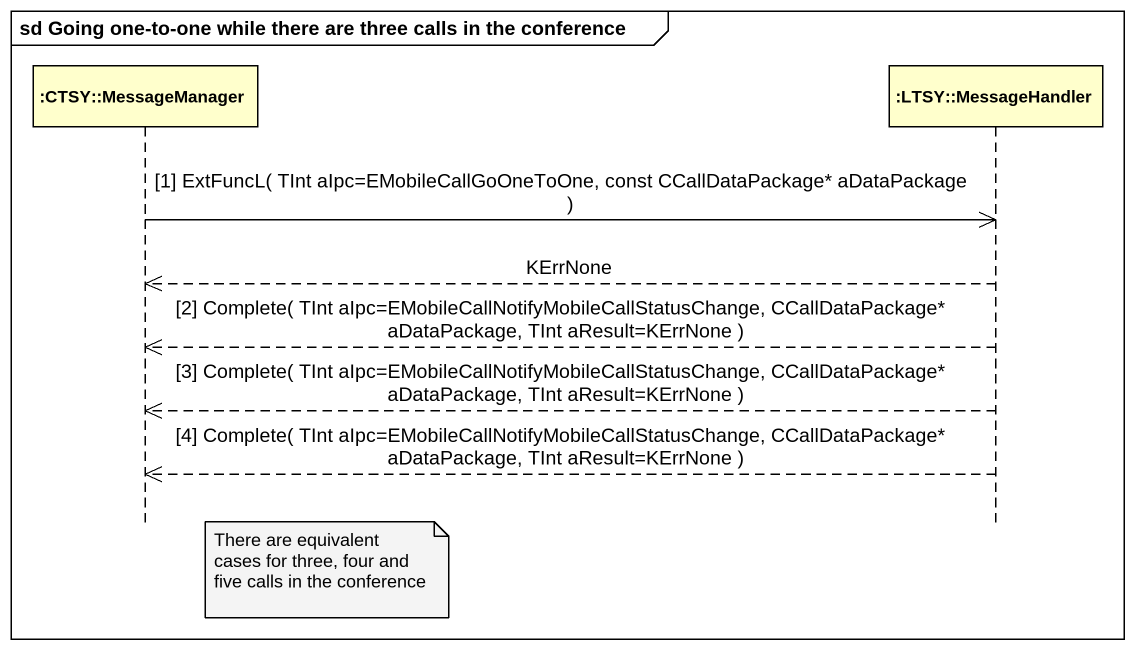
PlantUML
@startuml
mainframe sd Going one-to-one while there are three calls in the conference
hide footbox
participant ":CTSY::MessageManager" as CTSY_MessageManager
participant ":LTSY::MessageHandler" as LTSY_MessageHandler

CTSY_MessageManager ->> LTSY_MessageHandler : [1] ExtFuncL( TInt aIpc=EMobileCallGoOneToOne, const CCallDataPackage* aDataPackage )
LTSY_MessageHandler -->> CTSY_MessageManager : KErrNone
LTSY_MessageHandler -->> CTSY_MessageManager : [2] Complete( TInt aIpc=EMobileCallNotifyMobileCallStatusChange, CCallDataPackage* aDataPackage, TInt aResult=KErrNone )
LTSY_MessageHandler -->> CTSY_MessageManager : [3] Complete( TInt aIpc=EMobileCallNotifyMobileCallStatusChange, CCallDataPackage* aDataPackage, TInt aResult=KErrNone )
LTSY_MessageHandler -->> CTSY_MessageManager : [4] Complete( TInt aIpc=EMobileCallNotifyMobileCallStatusChange, CCallDataPackage* aDataPackage, TInt aResult=KErrNone )
note right of CTSY_MessageManager : There are equivalent cases for three, four and five calls in the conference
@enduml
